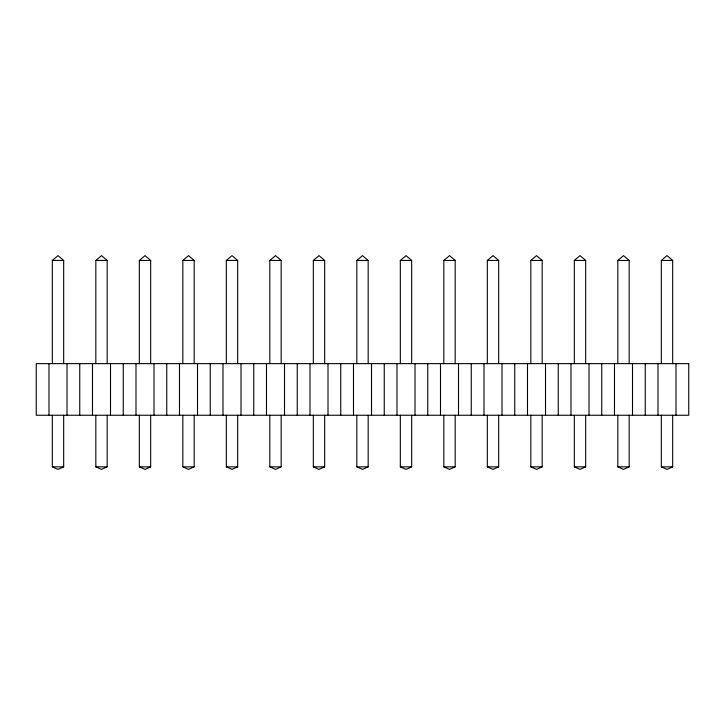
<?xml version="1.0" encoding="UTF-8"?>
<svg xmlns="http://www.w3.org/2000/svg" width="725" height="725" viewBox="0 0 725 725"><rect width="100%" height="100%" fill="white"/><g stroke="black" fill="none" stroke-linecap="round" stroke-linejoin="round"><path stroke-width="1.09" d="M52.327 363.642L52.327 260.447L58.036 255.626L63.673 260.447L63.673 363.642M95.827 363.642L95.827 260.447L101.536 255.626L107.173 260.447L107.173 363.642M139.327 363.642L139.327 260.447L145.036 255.626L150.673 260.447L150.673 363.642M182.827 363.642L182.827 260.447L188.536 255.626L194.173 260.447L194.173 363.642M226.327 363.642L226.327 260.447L232.036 255.626L237.673 260.447L237.673 363.642M269.827 363.642L269.827 260.447L275.536 255.626L281.173 260.447L281.173 363.642M313.327 363.642L313.327 260.447L319.036 255.626L324.673 260.447L324.673 363.642M356.827 363.642L356.827 260.447L362.536 255.626L368.173 260.447L368.173 363.642M400.327 363.642L400.327 260.447L406.036 255.626L411.673 260.447L411.673 363.642M443.827 363.642L443.827 260.447L449.536 255.626L455.173 260.447L455.173 363.642M487.327 363.642L487.327 260.447L493.036 255.626L498.673 260.447L498.673 363.642M530.827 363.642L530.827 260.447L536.536 255.626L542.173 260.447L542.173 363.642M574.327 363.642L574.327 260.447L580.036 255.626L585.673 260.447L585.673 363.642M617.827 363.642L617.827 260.447L623.536 255.626L629.173 260.447L629.173 363.642M661.327 363.642L661.327 260.447L667.036 255.626L672.673 260.447L672.673 363.642M63.673 415.244L63.673 466.846L58.009 469.374L52.327 466.846L52.327 415.244M107.173 415.244L107.173 466.846L101.509 469.374L95.827 466.846L95.827 415.244M150.673 415.244L150.673 466.846L145.009 469.374L139.327 466.846L139.327 415.244M194.173 415.244L194.173 466.846L188.509 469.374L182.827 466.846L182.827 415.244M237.673 415.244L237.673 466.846L232.009 469.374L226.327 466.846L226.327 415.244M281.173 415.244L281.173 466.846L275.509 469.374L269.827 466.846L269.827 415.244M324.673 415.244L324.673 466.846L319.009 469.374L313.327 466.846L313.327 415.244M368.173 415.244L368.173 466.846L362.509 469.374L356.827 466.846L356.827 415.244M411.673 415.244L411.673 466.846L406.009 469.374L400.327 466.846L400.327 415.244M455.173 415.244L455.173 466.846L449.509 469.374L443.827 466.846L443.827 415.244M498.673 415.244L498.673 466.846L493.009 469.374L487.327 466.846L487.327 415.244M542.173 415.244L542.173 466.846L536.509 469.374L530.827 466.846L530.827 415.244M585.673 415.244L585.673 466.846L580.009 469.374L574.327 466.846L574.327 415.244M629.173 415.244L629.173 466.846L623.509 469.374L617.827 466.846L617.827 415.244M672.673 415.244L672.673 466.846L667.009 469.374L661.327 466.846L661.327 415.244M52.327 260.447L63.673 260.447M95.827 260.447L107.173 260.447M139.327 260.447L150.673 260.447M182.827 260.447L194.173 260.447M226.327 260.447L237.673 260.447M269.827 260.447L281.173 260.447M313.327 260.447L324.673 260.447M356.827 260.447L368.173 260.447M400.327 260.447L411.673 260.447M443.827 260.447L455.173 260.447M487.327 260.447L498.673 260.447M530.827 260.447L542.173 260.447M574.327 260.447L585.673 260.447M617.827 260.447L629.173 260.447M661.327 260.447L672.673 260.447M52.327 466.846L63.673 466.846M95.827 466.846L107.173 466.846M139.327 466.846L150.673 466.846M182.827 466.846L194.173 466.846M226.327 466.846L237.673 466.846M269.827 466.846L281.173 466.846M313.327 466.846L324.673 466.846M356.827 466.846L368.173 466.846M400.327 466.846L411.673 466.846M443.827 466.846L455.173 466.846M487.327 466.846L498.673 466.846M530.827 466.846L542.173 466.846M574.327 466.846L585.673 466.846M617.827 466.846L629.173 466.846M661.327 466.846L672.673 466.846M676.008 363.642L676.008 415.244M657.992 363.642L657.992 415.244M645.25 363.642L645.25 415.244M632.508 363.642L632.508 415.244M614.492 363.642L614.492 415.244M601.75 363.642L601.75 415.244M589.008 363.642L589.008 415.244M570.992 363.642L570.992 415.244M558.25 363.642L558.25 415.244M545.508 363.642L545.508 415.244M527.492 363.642L527.492 415.244M514.75 363.642L514.75 415.244M502.008 363.642L502.008 415.244M483.992 363.642L483.992 415.244M471.25 363.642L471.25 415.244M458.508 363.642L458.508 415.244M440.492 363.642L440.492 415.244M427.75 363.642L427.75 415.244M415.008 363.642L415.008 415.244M396.992 363.642L396.992 415.244M384.25 363.642L384.25 415.244M371.508 363.642L371.508 415.244M353.492 363.642L353.492 415.244M340.75 363.642L340.75 415.244M328.008 363.642L328.008 415.244M309.992 363.642L309.992 415.244M297.25 363.642L297.25 415.244M284.508 363.642L284.508 415.244M266.492 363.642L266.492 415.244M253.75 363.642L253.75 415.244M241.008 363.642L241.008 415.244M222.992 363.642L222.992 415.244M210.25 363.642L210.25 415.244M197.508 363.642L197.508 415.244M179.492 363.642L179.492 415.244M166.75 363.642L166.75 415.244M154.008 363.642L154.008 415.244M135.992 363.642L135.992 415.244M123.25 363.642L123.25 415.244M110.508 363.642L110.508 415.244M92.492 363.642L92.492 415.244M79.75 363.642L79.75 415.244M67.008 363.642L67.008 415.244M48.992 363.642L48.992 415.244M688.75 363.642L36.25 363.642L36.25 415.244L688.75 415.244L688.75 363.642"/></g></svg>
